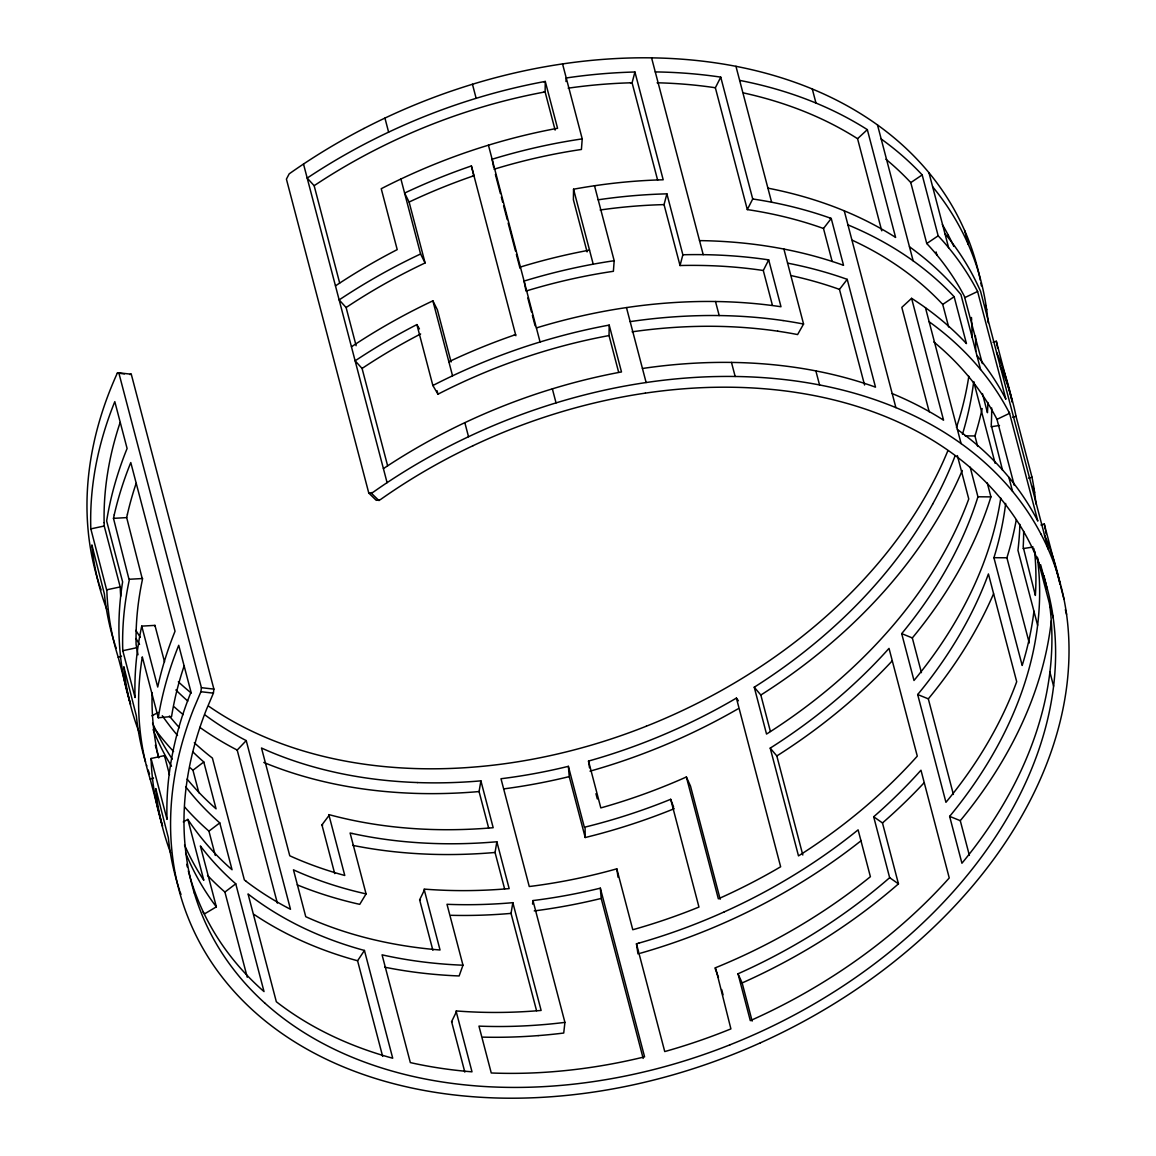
<?xml version="1.0" encoding="UTF-8"?>
<svg xmlns="http://www.w3.org/2000/svg" width="1156" height="1156" viewBox="0 0 1156 1156"><rect width="100%" height="100%" fill="white"/><g stroke="black" fill="none" stroke-linecap="round" stroke-linejoin="round"><path stroke-width="1.5" d="M555.126 130.108L545.112 91.931L545.271 81.44L543.667 81.729M565.978 81.498L566.238 77.972A436.202 324.157 -14.7 0 1 633.3 72.048L634.933 72.019L663.197 179.787L661.579 179.83A436.202 324.157 -14.7 0 0 594.502 185.755A449.034 333.694 -14.7 0 0 577.581 188.486L573.549 189.208L573.39 199.699L587.089 251.907M609.039 335.587L609.198 325.096L607.594 325.385A464.452 345.153 -14.7 0 0 540.069 341.988A478.194 355.369 -14.7 0 0 523.35 347.32L517.801 349.213A493.222 366.539 -14.7 0 0 452.545 375.816A505.649 375.772 -14.7 0 0 436.708 383.546L432.864 385.512L437.965 394.196L441.693 392.289A490.563 364.559 -14.7 0 1 457.054 384.775A478.497 355.6 -14.7 0 1 520.359 358.967L525.749 357.146A463.932 344.763 -14.7 0 1 541.962 351.959A450.594 334.85 -14.7 0 1 607.478 335.861L609.039 335.587L618.59 372.03M1002.541 470.261L991.227 425.177A455.059 338.173 -14.7 0 0 991.689 408.01M1034.577 551.369A455.059 338.173 -14.7 0 1 1035.458 593.866L1035.371 595.441L1023.19 547.005A455.059 338.173 -14.7 0 0 1023.652 531.269M363.865 128.504L369.096 125.831A505.649 375.772 -14.7 0 1 384.934 118.085A493.222 366.539 -14.7 0 1 450.19 91.483L455.739 89.619A478.194 355.369 -14.7 0 1 472.457 84.258A464.452 345.153 -14.7 0 1 539.982 67.669L545.632 66.658A449.034 333.694 -14.7 0 1 562.553 63.912L582.219 138.879L581.425 149.471A435.624 323.738 -14.7 0 0 565.009 152.13L559.533 153.127A450.594 334.85 -14.7 0 0 494.031 169.224M614.183 260.707L613.388 271.299A435.624 323.738 -14.7 0 0 596.973 273.958L591.496 274.955A450.594 334.85 -14.7 0 0 525.994 291.052L524.087 281.067A464.452 345.153 -14.7 0 1 591.612 264.464L597.247 263.452A449.034 333.694 -14.7 0 1 614.183 260.707L594.502 185.74M532.555 904.108L532.959 900.567L535.373 900.264A439.135 326.339 -14.7 0 0 595.557 889.311L600.34 888.169L644.586 1056.859L639.817 1058A439.135 326.339 -14.7 0 1 579.633 1068.953L574.171 1069.618A425.524 316.224 -14.7 0 1 557.857 1071.294L552.423 1071.757A413.169 307.048 -14.7 0 1 493.626 1073.071L491.257 1072.97L478.96 1026.109L481.344 1026.21A413.169 307.048 -14.7 0 0 540.141 1024.881L545.56 1024.447A425.524 316.224 -14.7 0 0 561.874 1022.757L564.923 1022.395L532.959 900.567M564.923 1022.395L563.723 1033.031L560.588 1033.421A438.615 325.963 -14.7 0 1 543.768 1035.155L538.176 1035.617M760.388 1042.828L755.013 1045.226A495.866 368.504 -14.7 0 1 738.771 1052.105L733.323 1054.286A481.792 358.042 -14.7 0 1 672.359 1075.051L666.737 1076.612A467.197 347.205 -14.7 0 1 649.874 1081.005L644.239 1082.363A452.646 336.382 -14.7 0 1 582.191 1093.648L576.569 1094.327A438.615 325.963 -14.7 0 1 559.75 1096.061L554.158 1096.524A425.885 316.498 -14.7 0 1 493.54 1097.897L488.135 1097.665A414.57 308.088 -14.7 0 1 472.053 1096.668L466.721 1096.22A405.554 301.384 -14.7 0 1 409.99 1087.608L405.019 1086.481A398.589 296.211 -14.7 0 1 390.295 1082.796L385.468 1081.467A394.557 293.205 -14.7 0 1 334.893 1063.217L330.544 1061.237A392.91 291.991 -14.7 0 1 317.799 1055.009L313.637 1052.827A394.384 293.089 -14.7 0 1 271.27 1025.675L267.73 1022.93A398.271 295.965 -14.7 0 1 257.47 1014.419L254.161 1011.486A405.077 301.022 -14.7 0 1 221.692 976.531L219.091 973.121A413.949 307.626 -14.7 0 1 211.721 962.659L209.395 959.104A425.148 315.949 -14.7 0 1 188.153 917.748L186.607 913.818A437.806 325.356 -14.7 0 1 182.431 901.825L181.174 897.779A451.779 335.731 -14.7 0 1 171.998 851.697L171.579 847.391A466.316 346.54 -14.7 0 1 170.756 834.357L170.626 829.979A480.91 357.392 -14.7 0 1 173.891 781.037L174.599 776.529A495.043 367.883 -14.7 0 1 177.171 762.989L178.183 758.466A507.889 377.434 -14.7 0 1 193.746 708.614L200.913 691.721L201.404 687.69L118.808 372.81L117.32 373.099A517.657 384.702 -14.7 0 0 111.973 385.468L110.138 389.991A507.889 377.434 -14.7 0 0 94.575 439.829L93.593 444.366A495.043 367.883 -14.7 0 0 91.006 457.906L90.284 462.414A480.91 357.392 -14.7 0 0 87.032 511.357L87.162 515.735A466.316 346.54 -14.7 0 0 87.986 528.769L88.391 533.075A451.779 335.731 -14.7 0 0 97.581 579.156L98.838 583.202M194.251 892.981A438.297 325.717 -14.7 0 1 185.365 848.287L184.96 844.111A452.386 336.194 -14.7 0 1 184.165 831.467L184.035 827.219A466.562 346.713 -14.7 0 1 187.2 779.736L187.893 775.358A480.26 356.901 -14.7 0 1 190.393 762.223L191.361 757.83A492.716 366.163 -14.7 0 1 206.462 709.481L213.398 693.152L213.889 689.106L131.278 374.226L118.808 372.81M184.05 666.131A492.716 366.163 -14.7 0 0 175.365 696.909L174.412 701.302A480.26 356.901 -14.7 0 0 171.912 714.451L171.579 716.532L158.271 717.775L158.618 715.622A495.043 367.883 -14.7 0 1 161.19 702.068L162.201 697.545A507.889 377.434 -14.7 0 1 177.764 647.707L178.718 645.294L191.015 692.155L190.046 694.554A507.889 377.434 -14.7 0 0 174.484 744.406L173.487 748.929A495.043 367.883 -14.7 0 0 170.915 762.483L170.192 766.977A480.91 357.392 -14.7 0 0 166.926 815.934L167.042 819.387L151.06 758.481L164.47 755.605L169.484 774.751M488.641 827.999L479.075 791.557L480.896 780.849L476.214 781.239A413.169 307.048 -14.7 0 1 417.417 782.569M504.623 888.921L495.057 852.478L496.863 841.77L492.196 842.146A413.169 307.048 -14.7 0 1 433.399 843.475L428.154 843.259A402.201 298.898 -14.7 0 1 412.533 842.29L407.374 841.857A393.445 292.381 -14.7 0 1 352.334 833.505M536.572 1010.734L511.039 913.385L512.845 902.677L508.178 903.067A413.169 307.048 -14.7 0 1 449.381 904.397L446.996 904.281L462.978 965.202L459.134 975.953L456.187 975.837A414.57 308.088 -14.7 0 1 440.089 974.84L434.772 974.392A405.554 301.384 -14.7 0 1 384.717 967.182M164.542 661.926L154.947 625.382L141.74 626.119L141.523 627.101A495.043 367.883 -14.7 0 0 138.951 640.655L138.229 645.149A480.91 357.392 -14.7 0 0 134.963 694.106L135.079 697.559L122.796 650.712L122.681 647.244A480.91 357.392 -14.7 0 1 125.946 598.302L126.654 593.794A495.043 367.883 -14.7 0 1 129.241 580.24L113.476 518.35L114.256 514.81M138.012 654.773L136.09 644.47A466.562 346.713 -14.7 0 1 139.255 596.987L139.948 592.623A480.26 356.901 -14.7 0 1 142.448 579.474L126.683 517.613L127.435 514.174M154.745 626.335L154.947 625.382M657.634 180.134L632.086 82.784L634.933 72.019M772.396 305.213L763.292 270.504L761.761 270.273A400.525 297.641 -14.7 0 0 699.756 265.432A410.192 304.823 -14.7 0 0 683.803 265.447L680.031 265.533L664.05 204.612L666.896 193.847L665.264 193.89A436.202 324.157 -14.7 0 0 598.201 199.8M680.031 265.533L682.864 254.768L666.896 193.847M977.673 446.404L974.942 435.957L975.476 434.266M970.173 467.197L977.933 496.777L977.08 499.522A495.722 368.403 -14.7 0 1 972.557 512.715L970.924 517.108A506.01 376.032 -14.7 0 1 948.628 565.024L946.229 569.316A514.333 382.217 -14.7 0 1 938.658 582.147L936.013 586.395A519.723 386.234 -14.7 0 1 903.009 632.029L901.694 633.618L913.991 680.479L915.306 678.89A519.723 386.234 -14.7 0 0 948.296 633.257L950.955 629.009A514.333 382.217 -14.7 0 0 958.526 616.177L960.939 611.871A506.01 376.032 -14.7 0 0 983.221 563.969L984.854 559.576A495.722 368.403 -14.7 0 0 989.363 546.383L990.735 541.991A482.63 358.663 -14.7 0 0 1000.778 498.091M987.267 482.948L990.923 496.878L990.027 499.71A510.981 379.732 -14.7 0 1 985.374 513.307L983.684 517.83A521.573 387.607 -14.7 0 1 960.723 567.22L958.252 571.656A530.156 393.979 -14.7 0 1 950.434 584.878L947.703 589.257A535.705 398.112 -14.7 0 1 913.688 636.291L912.33 637.939L921.433 672.648M1033.941 611.206A482.63 358.663 -14.7 0 1 1022.684 663.819L1022.179 665.466L993.914 557.698L994.435 556.036A482.63 358.663 -14.7 0 0 1005.662 503.424M1029.245 642.967L1006.905 557.784L1007.425 556.094A497.47 369.703 -14.7 0 0 1016.269 519.868M432.879 950.275L419.628 899.802L424.83 889.152A402.201 298.898 -14.7 0 0 440.436 890.106L445.681 890.322A413.169 307.048 -14.7 0 0 504.493 888.993L509.16 888.617L496.863 841.77M464.828 1072.103L451.591 1021.629L456.793 1010.98A402.201 298.898 -14.7 0 0 472.399 1011.933L477.645 1012.15A413.169 307.048 -14.7 0 0 536.456 1010.821L541.124 1010.445L512.845 902.677M832.147 261.458L823.491 228.483L822.089 227.978A385.931 286.804 -14.7 0 0 765.648 212.733A391.422 290.893 -14.7 0 0 750.793 210.117L747.311 209.597L715.362 87.769L720.752 77.149L719.177 76.903A412.851 306.802 -14.7 0 0 655.264 71.918M747.311 209.597L752.715 198.976L720.752 77.149M763.292 270.504L768.697 259.883L767.122 259.652M932.661 504.103L930.262 508.409A514.333 382.217 -14.7 0 1 922.676 521.24L920.032 525.489A519.723 386.234 -14.7 0 1 887.028 571.122L883.69 575.153A522.599 388.373 -14.7 0 1 873.344 587.104L869.803 591.048A522.136 388.026 -14.7 0 1 827.407 632.563L823.274 636.161A519.058 385.743 -14.7 0 1 810.587 646.753L806.281 650.221A512.816 381.09 -14.7 0 1 756.212 685.956L754.247 687.199L766.529 734.06L768.494 732.817A512.816 381.09 -14.7 0 0 818.564 697.082L822.884 693.614A519.058 385.743 -14.7 0 0 835.571 683.023L839.704 679.425A522.136 388.026 -14.7 0 0 882.086 637.895L885.64 633.965A522.599 388.373 -14.7 0 0 895.987 622.015L899.325 617.983A519.723 386.234 -14.7 0 0 932.314 572.35L934.973 568.102A514.333 382.217 -14.7 0 0 942.545 555.27L944.958 550.964A506.01 376.032 -14.7 0 0 967.24 503.048L968.757 498.973L957.37 455.58M699.51 240.607A412.851 306.802 -14.7 0 1 763.437 245.578L768.596 246.373A403.473 299.838 -14.7 0 1 783.898 249.06L803.565 324.041L797.611 334.561A391.422 290.893 -14.7 0 0 782.757 331.945L777.742 331.18M352.334 833.49L350.095 832.985L366.076 893.906L359.747 904.339L357.074 903.746A398.589 296.211 -14.7 0 1 342.364 900.062L337.523 898.718A394.557 293.205 -14.7 0 1 297.251 884.875M334.705 873.604L321.932 824.878L329.547 814.778A386.696 287.367 -14.7 0 0 343.823 818.347L348.65 819.431A393.445 292.381 -14.7 0 0 403.69 827.797L408.848 828.231A402.201 298.898 -14.7 0 0 424.469 829.199L429.714 829.416A413.169 307.048 -14.7 0 0 488.511 828.086L493.179 827.71L480.896 780.849M382.65 1056.367L357.58 960.766L364.443 950.449L360.499 949.365A382.78 284.463 -14.7 0 1 311.426 931.649L307.221 929.742A381.177 283.263 -14.7 0 1 294.852 923.702L290.821 921.578A382.607 284.333 -14.7 0 1 249.71 895.25L248.049 893.949L276.327 1001.732L277.975 1003.018A382.607 284.333 -14.7 0 0 319.085 1029.36L323.131 1031.47A381.177 283.263 -14.7 0 0 335.5 1037.51L339.705 1039.417A382.78 284.463 -14.7 0 0 388.777 1057.133L392.722 1058.231L364.443 950.449M823.491 228.483L831.236 218.455L829.791 217.92M864.558 385.006L839.473 289.39L847.218 279.362L845.773 278.842A397.809 295.618 -14.7 0 0 787.583 263.135M917.676 694.539L918.991 692.95A519.723 386.234 -14.7 0 0 951.995 647.317L954.639 643.068A514.333 382.217 -14.7 0 0 962.211 630.237L964.624 625.931A506.01 376.032 -14.7 0 0 986.906 578.029L988.423 573.94L1016.702 681.708L1015.17 685.797A506.01 376.032 -14.7 0 1 992.888 733.699L990.49 738.005A514.333 382.217 -14.7 0 1 982.903 750.836L980.259 755.085A519.723 386.234 -14.7 0 1 947.255 800.718L945.94 802.307L917.676 694.539L928.311 698.845L953.397 794.447M928.311 698.845L929.67 697.212A535.705 398.112 -14.7 0 0 963.685 650.163L966.416 645.785A530.156 393.979 -14.7 0 0 974.233 632.563L976.704 628.127A521.573 387.607 -14.7 0 0 993.553 593.808M1049.561 603.967A455.059 338.173 -14.7 0 1 1051.44 654.773L1051.18 659.093A470.087 349.343 -14.7 0 1 1049.908 672.113A482.63 358.663 -14.7 0 1 1038.666 724.725L1037.308 729.133A495.722 368.403 -14.7 0 1 1032.785 742.311L1031.152 746.704A506.01 376.032 -14.7 0 1 1008.87 794.62L1006.471 798.926A514.333 382.217 -14.7 0 1 998.885 811.758L996.241 816.006A519.723 386.234 -14.7 0 1 963.237 861.639L961.922 863.229L949.64 816.367L950.955 814.778A519.723 386.234 -14.7 0 0 983.944 769.145L986.603 764.896A514.333 382.217 -14.7 0 0 994.174 752.065L996.588 747.759A506.01 376.032 -14.7 0 0 1018.87 699.857L1020.502 695.464A495.722 368.403 -14.7 0 0 1025.011 682.271L1026.383 677.864A482.63 358.663 -14.7 0 0 1037.626 625.251A470.087 349.343 -14.7 0 0 1038.883 612.246L1039.172 607.926A455.059 338.173 -14.7 0 0 1037.264 557.105L1053.232 618.027A455.059 338.173 -14.7 0 1 1055.139 668.833L1054.864 673.153A470.087 349.343 -14.7 0 1 1053.593 686.173A482.63 358.663 -14.7 0 1 1042.351 738.785L1040.992 743.178A495.722 368.403 -14.7 0 1 1036.484 756.371L1034.837 760.764A506.01 376.032 -14.7 0 1 1012.555 808.68L1010.156 812.971A514.333 382.217 -14.7 0 1 1002.57 825.803L999.926 830.051A519.723 386.234 -14.7 0 1 966.922 875.684L963.598 879.716A522.599 388.373 -14.7 0 1 953.252 891.681L949.697 895.611A522.136 388.026 -14.7 0 1 907.316 937.14L903.168 940.724A519.058 385.743 -14.7 0 1 890.496 951.33L886.175 954.798A512.816 381.09 -14.7 0 1 836.12 990.533L831.337 993.539A504.334 374.79 -14.7 0 1 816.83 1002.353L811.931 1005.2A493.439 366.698 -14.7 0 1 756.197 1033.724L750.981 1036.036A481.055 357.493 -14.7 0 1 735.23 1042.698L729.927 1044.836M969.378 855.382L960.275 820.673L961.633 819.04A535.705 398.112 -14.7 0 0 995.648 771.991L998.379 767.613A530.156 393.979 -14.7 0 0 1006.182 754.391L1008.668 749.955A521.573 387.607 -14.7 0 0 1031.643 700.579L1033.32 696.042A510.981 379.732 -14.7 0 0 1037.972 682.445L1039.389 677.922A497.47 369.703 -14.7 0 0 1050.977 623.676M277.353 903.111L237.197 750.071L246.228 740.606L242.876 738.843A382.607 284.333 -14.7 0 1 205.248 715.13M881.739 230.824L857.564 138.706L867.332 129.645L866.09 128.851A393.156 292.165 -14.7 0 0 815.977 103.057A393.748 292.613 -14.7 0 0 802.423 97.754L797.828 96.093A397.809 295.618 -14.7 0 0 739.638 80.385M1040.833 533.841A416.044 309.187 -14.7 0 0 1012.569 491.372A406.97 302.439 -14.7 0 0 1004.058 481.59L1001.096 478.411A399.514 296.904 -14.7 0 0 961.098 443.572L925.45 307.698A394.976 293.523 -14.7 0 0 914.194 300.011L911.593 298.335L901.81 307.38L929.207 411.811M873.676 816.757L875.352 815.312A522.136 388.026 -14.7 0 0 917.734 773.783L920.971 770.199L949.249 877.968L946.013 881.551A522.136 388.026 -14.7 0 1 903.631 923.08L899.484 926.678A519.058 385.743 -14.7 0 1 886.811 937.27L882.49 940.738A512.816 381.09 -14.7 0 1 832.421 976.473L827.653 979.479A504.334 374.79 -14.7 0 1 813.145 988.293L808.246 991.154A493.439 366.698 -14.7 0 1 752.513 1019.664L750.302 1020.632L738.005 973.771L740.216 972.803A493.439 366.698 -14.7 0 0 795.935 944.293L800.848 941.432A504.334 374.79 -14.7 0 0 815.356 932.632L820.124 929.612A512.816 381.09 -14.7 0 0 870.193 893.877L874.514 890.409A519.058 385.743 -14.7 0 0 887.201 879.817L889.658 877.679L873.676 816.757L882.476 822.956L898.458 883.863L895.914 886.074A535.026 397.606 -14.7 0 1 882.837 896.998L878.401 900.567A528.595 392.823 -14.7 0 1 826.786 937.4L821.873 940.507A519.853 386.321 -14.7 0 1 806.917 949.596L801.859 952.53A508.611 377.983 -14.7 0 1 744.421 981.921L742.138 982.932L752.151 1021.109M882.476 822.956L884.196 821.454A538.205 399.962 -14.7 0 0 924.179 782.684M198.875 792.799L192.951 770.243L203.788 761.977L201.144 759.651A392.982 292.034 -14.7 0 1 192.864 751.877M215.305 855.44L208.933 831.15L219.77 822.899L217.126 820.558A392.982 292.034 -14.7 0 1 185.625 786.644M247.254 977.239L224.914 892.071L235.752 883.805L233.107 881.479A392.982 292.034 -14.7 0 1 201.606 847.565L200.364 845.932L216.345 906.853L204.424 913.948L203.124 912.214M363.865 128.504A517.758 384.775 -14.7 0 0 303.508 164.036A526.76 391.465 -14.7 0 0 289.188 173.848L286.413 179.122L368.793 493.092L372.781 492.47A526.76 391.465 -14.7 0 1 387.087 482.659A517.758 384.775 -14.7 0 1 447.459 447.126L452.69 444.453A505.649 375.772 -14.7 0 1 468.527 436.722A493.222 366.539 -14.7 0 1 533.783 410.12L539.332 408.241A478.194 355.369 -14.7 0 1 556.05 402.895A464.452 345.153 -14.7 0 1 623.575 386.292L629.211 385.28A449.034 333.694 -14.7 0 1 646.132 382.535A436.202 324.157 -14.7 0 1 713.209 376.61L718.729 376.509A422.807 314.215 -14.7 0 1 735.173 376.48A412.851 306.802 -14.7 0 1 799.085 381.466L804.244 382.26A403.473 299.838 -14.7 0 1 819.546 384.948A397.809 295.618 -14.7 0 1 877.736 400.655L882.331 402.331A393.748 292.613 -14.7 0 1 895.886 407.62A393.156 292.165 -14.7 0 1 945.984 433.413L949.842 435.884A394.976 293.523 -14.7 0 1 961.098 443.586M368.793 493.092L376.264 500.331L380.151 499.782A511.039 379.775 -14.7 0 1 394.037 490.26A502.311 373.287 -14.7 0 1 452.603 455.782L457.675 453.195A490.563 364.559 -14.7 0 1 473.035 445.696M982.34 363.576L964.364 296.254A403.617 299.953 -14.7 0 0 936.924 255.057A394.817 293.407 -14.7 0 0 928.658 245.578L926.751 243.526L910.784 182.605L922.185 174.917L921.202 173.848A399.514 296.904 -14.7 0 0 881.204 139.009M926.751 243.526L938.166 235.824L922.185 174.917M948.657 326.989L942.732 304.433L954.148 296.745L953.165 295.676A399.514 296.904 -14.7 0 0 913.153 260.837A394.976 293.523 -14.7 0 0 901.897 253.15L898.039 250.679A393.156 292.165 -14.7 0 0 847.94 224.885M770.402 731.473L760.836 695.031L762.859 693.745A528.595 392.823 -14.7 0 0 814.474 656.911L818.925 653.342A535.026 397.606 -14.7 0 0 831.988 642.418L836.25 638.719A538.205 399.962 -14.7 0 0 879.947 595.918L883.618 591.858A538.682 400.323 -14.7 0 0 894.267 579.532L897.706 575.385A535.705 398.112 -14.7 0 0 931.722 528.35L934.453 523.957A530.156 393.979 -14.7 0 0 942.27 510.735L944.741 506.299A521.573 387.607 -14.7 0 0 962.24 470.478M770.214 748.12L772.194 746.863A512.816 381.09 -14.7 0 0 822.248 711.128L826.569 707.674A519.058 385.743 -14.7 0 0 839.256 697.068L843.389 693.484A522.136 388.026 -14.7 0 0 885.771 651.955L889.022 648.371L917.286 756.14L914.049 759.723A522.136 388.026 -14.7 0 1 871.667 801.253L867.52 804.851A519.058 385.743 -14.7 0 1 854.848 815.442L850.527 818.91A512.816 381.09 -14.7 0 1 800.472 854.645L798.493 855.888L770.214 748.12L776.818 755.937L802.813 855.021M776.818 755.937L778.841 754.666A528.595 392.823 -14.7 0 0 830.456 717.818L834.907 714.249A535.026 397.606 -14.7 0 0 847.969 703.339L852.232 699.626A538.205 399.962 -14.7 0 0 892.215 660.856M738.409 700.811L736.401 698.094L732.023 700.637A493.439 366.698 -14.7 0 1 676.289 729.147L671.072 731.459A481.055 357.493 -14.7 0 1 655.322 738.135L650.033 740.259A467.4 347.349 -14.7 0 1 590.875 760.402L588.52 761.053L589.517 767.786M151.942 715.824L158.04 712.472M183.269 821.916L187.836 819.402L188.255 820.052A401.594 298.45 -14.7 0 0 195.407 830.196L197.922 833.505A392.982 292.034 -14.7 0 0 229.408 867.419L232.053 869.745L219.77 822.899M419.44 328.94L416.882 324.59L415.495 325.298A517.758 384.775 -14.7 0 0 355.138 360.831L362.074 368.432L387.621 465.767M965.014 297.526L977.6 291.485L976.936 290.185A416.044 309.187 -14.7 0 0 948.643 247.716A406.97 302.439 -14.7 0 0 940.131 237.934L938.166 235.824M1014.303 485.404L996.978 419.353L1009.564 413.313L1008.899 412.013M720.188 899.252L690.508 786.123L686.375 776.977L683.369 778.32A481.055 357.493 -14.7 0 1 667.619 784.996L662.33 787.12A467.4 347.349 -14.7 0 1 603.172 807.249L600.817 807.9L588.52 761.053M724.234 911.882L719.018 914.208A481.055 357.493 -14.7 0 1 703.267 920.87L697.978 923.008A467.4 347.349 -14.7 0 1 638.82 943.137M646.349 726.199L651.637 724.075A481.055 357.493 -14.7 0 0 667.388 717.399L672.604 715.087A493.439 366.698 -14.7 0 0 728.338 686.577L733.236 683.731A504.334 374.79 -14.7 0 0 747.744 674.916L752.527 671.896A512.816 381.09 -14.7 0 0 802.582 636.161L806.902 632.693A519.058 385.743 -14.7 0 0 819.59 622.101L823.722 618.503A522.136 388.026 -14.7 0 0 866.104 576.989L869.659 573.044A522.599 388.373 -14.7 0 0 880.005 561.094L883.343 557.062A519.723 386.234 -14.7 0 0 916.347 511.429L918.991 507.181A514.333 382.217 -14.7 0 0 926.563 494.349L928.976 490.043A506.01 376.032 -14.7 0 0 947.775 450.912M673.63 807.134L670.682 799.302L666.015 801.18A467.4 347.349 -14.7 0 1 606.857 821.309L601.423 822.826A453.253 336.829 -14.7 0 1 585.052 827.089L585.225 837.522L585.947 837.349A467.197 347.205 -14.7 0 0 602.825 832.956L608.432 831.381A481.792 358.042 -14.7 0 0 669.396 810.631L674.223 808.694M638.82 943.137L636.465 943.787L664.743 1051.555L667.099 1050.905A467.4 347.349 -14.7 0 0 726.243 1030.762L730.91 1028.898L715.55 967.731A481.055 357.493 -14.7 0 0 731.315 961.055L736.531 958.743A493.439 366.698 -14.7 0 0 792.25 930.233L797.163 927.387A504.334 374.79 -14.7 0 0 811.671 918.572L816.439 915.552A512.816 381.09 -14.7 0 0 866.509 879.817L870.396 876.696L858.099 829.849L854.226 832.97A512.816 381.09 -14.7 0 1 804.157 868.705L799.374 871.711A504.334 374.79 -14.7 0 1 784.866 880.525L779.968 883.386A493.439 366.698 -14.7 0 1 724.234 911.896M118.259 657.374L117.262 654.123A451.779 335.731 -14.7 0 1 108.086 608.042L107.653 603.735A466.316 346.54 -14.7 0 1 106.843 590.702L90.833 528.884L90.732 525.416A480.91 357.392 -14.7 0 1 93.983 476.474L94.691 471.966A495.043 367.883 -14.7 0 1 97.277 458.412L98.274 453.889A507.889 377.434 -14.7 0 1 113.837 404.051L114.805 401.638L127.102 448.499L126.12 450.898A507.889 377.434 -14.7 0 0 110.557 500.75L109.574 505.273A495.043 367.883 -14.7 0 0 106.988 518.827L106.641 520.98L122.623 581.887L122.247 584.242A480.91 357.392 -14.7 0 0 118.981 633.185L119.126 637.563A466.316 346.54 -14.7 0 0 119.949 650.597L120.354 654.903A451.779 335.731 -14.7 0 0 129.53 700.984L130.556 704.221L118.259 657.374L121.525 656.146M151.06 758.481L151.089 759.391A466.316 346.54 -14.7 0 0 151.898 772.425L152.317 776.731A451.779 335.731 -14.7 0 0 161.493 822.812L162.519 826.049L150.222 779.202L153.488 777.974M515.879 335.731L471.388 165.958L469.856 166.478A493.222 366.539 -14.7 0 0 404.6 193.066L409.108 202.04L425.09 262.947A490.563 364.559 -14.7 0 0 409.73 270.461L404.658 273.047A502.311 373.287 -14.7 0 0 346.106 307.525L356.12 345.702M472.428 176.232L473.902 175.741L471.388 165.958M514.117 335.153L515.634 334.633M993.018 342.277L996.327 341.237L1012.309 402.158L1012.006 400.67A440.422 327.293 -14.7 0 0 996.573 352.277M1012.685 417.244L1015.994 416.218L1015.705 414.729A440.422 327.293 -14.7 0 0 1000.258 366.322M1028.667 478.165L1031.976 477.125L1015.994 416.218M1040.949 525.012L1044.273 523.986L1060.254 584.893L1059.951 583.404A440.422 327.293 -14.7 0 0 1044.518 535.011M590.022 771.153L592.45 770.474A481.792 358.042 -14.7 0 0 653.415 749.709L658.877 747.527A495.866 368.504 -14.7 0 0 675.118 740.649L680.494 738.265A508.611 377.983 -14.7 0 0 737.933 708.874M670.682 799.302L698.961 907.07L694.279 908.948A467.4 347.349 -14.7 0 1 635.135 929.077L632.78 929.727L616.798 868.821L613.706 869.688A453.253 336.829 -14.7 0 1 597.334 873.95L591.872 875.265A439.135 326.339 -14.7 0 1 531.688 886.218L529.26 886.508L500.996 778.739L503.409 778.436A439.135 326.339 -14.7 0 0 563.593 767.483L568.376 766.341L584.358 827.263M568.376 766.341L569.243 776.615L564.33 777.786A452.646 336.382 -14.7 0 1 503.698 788.898M600.34 888.169L601.207 898.443L596.294 899.614A452.646 336.382 -14.7 0 1 534.245 910.914M90.833 528.884L104.228 526.009L104.141 522.642M106.814 589.791L120.21 586.93L104.228 526.009M122.796 650.712L136.191 647.837M129.804 374.515L131.278 374.226M543.551 92.22L545.112 91.931M589.531 250.13L587.927 250.419A464.452 345.153 -14.7 0 0 520.402 267.022M991.125 426.752L999.492 425.466M1023.089 548.58L1033.132 547.034M479.075 791.557L474.249 791.961A425.885 316.498 -14.7 0 1 413.646 793.334L408.241 793.103A414.57 308.088 -14.7 0 1 392.144 792.106L386.827 791.658A405.554 301.384 -14.7 0 1 330.081 783.045L325.111 781.918A398.589 296.211 -14.7 0 1 310.4 778.234L305.56 776.89A394.557 293.205 -14.7 0 1 263.799 762.44M495.057 852.478L490.231 852.868A425.885 316.498 -14.7 0 1 429.627 854.241L424.223 854.009A414.57 308.088 -14.7 0 1 408.126 853.012L402.808 852.564A405.554 301.384 -14.7 0 1 352.753 845.354M511.039 913.385L506.212 913.789A425.885 316.498 -14.7 0 1 451.028 915.306M113.476 518.35L126.683 517.613M129.458 579.257L142.665 578.52M630.511 82.827L632.086 82.784M664.05 204.612L662.475 204.655A423.183 314.49 -14.7 0 0 600.137 210.002M682.864 254.768L686.765 254.681A422.807 314.215 -14.7 0 1 703.209 254.652A412.851 306.802 -14.7 0 1 767.122 259.638M965.202 435.884L974.942 435.957M977.933 496.777L990.923 496.878M993.914 557.698L1006.905 557.784M417.417 782.554L412.172 782.337A402.201 298.898 -14.7 0 1 396.551 781.369L391.393 780.936A393.445 292.381 -14.7 0 1 336.353 772.584L331.526 771.486A386.696 287.367 -14.7 0 1 317.25 767.916L312.554 766.616A382.78 284.463 -14.7 0 1 263.496 748.915L261.502 748.004L289.766 855.772L291.76 856.683A382.78 284.463 -14.7 0 0 340.832 874.384L344.777 875.482L328.795 814.575M462.978 965.202L460.117 965.087A402.201 298.898 -14.7 0 1 444.496 964.118L439.338 963.685A393.445 292.381 -14.7 0 1 384.298 955.333L382.058 954.813L410.337 1062.581L412.562 1063.087A393.445 292.381 -14.7 0 0 467.616 1071.453L472.009 1071.829L456.028 1010.908M419.628 899.802L420.423 899.874M451.591 1021.629L452.372 1021.702M117.32 373.099L124.443 373.908M201.404 687.69L213.889 689.106M200.913 691.721L213.398 693.152M715.362 87.769L713.83 87.524A400.525 297.641 -14.7 0 0 657.099 82.784M752.715 198.976L756.299 199.526A403.473 299.838 -14.7 0 1 771.601 202.213A397.809 295.618 -14.7 0 1 829.791 217.92M783.103 320.559L788.262 321.354A403.473 299.838 -14.7 0 1 803.565 324.041M366.076 893.906L363.49 893.313A386.696 287.367 -14.7 0 1 349.213 889.744L344.517 888.444A382.78 284.463 -14.7 0 1 295.445 870.743L293.465 869.832L305.748 916.694L307.742 917.589A382.78 284.463 -14.7 0 0 356.814 935.305L361.496 936.606A386.696 287.367 -14.7 0 0 375.787 940.175L380.613 941.259A393.445 292.381 -14.7 0 0 435.653 949.625L440.046 950.001L424.064 889.08M321.932 824.878L322.683 825.081M357.58 960.766L353.505 959.639A394.557 293.205 -14.7 0 1 302.93 941.389L298.58 939.409A392.91 291.991 -14.7 0 1 285.835 933.181L281.688 930.999A394.384 293.089 -14.7 0 1 253.988 914.396M839.473 289.39L838.071 288.884A385.931 286.804 -14.7 0 0 791.369 275.648M901.694 633.618L912.33 637.939M949.64 816.367L960.275 820.673M237.197 750.071L233.743 748.264A394.384 293.089 -14.7 0 1 199.815 727.355M287.136 907.532L290.488 909.281L246.228 740.606M857.564 138.706L856.35 137.925A381.408 283.451 -14.7 0 0 807.741 112.898A382 283.885 -14.7 0 0 794.591 107.754L790.126 106.15A385.931 286.804 -14.7 0 0 743.438 92.913M889.658 877.679L898.458 883.863M246.026 881.19L244.364 879.904L212.401 758.076L210.623 756.689A386.379 287.136 -14.7 0 1 200.667 748.438L197.459 745.591A392.982 292.034 -14.7 0 1 194.295 742.716M187.807 701.071L185.162 698.73A392.982 292.034 -14.7 0 1 175.871 689.959M174.253 706.923L177.562 709.842A398.271 295.965 -14.7 0 0 183.197 714.625M190.234 767.83L192.951 770.243M208.933 831.15L206.216 828.751A405.077 301.022 -14.7 0 1 184.7 807.076M224.914 892.071L222.198 889.658A405.077 301.022 -14.7 0 1 207.531 875.439M265.071 1003.307L268.279 1006.139A386.379 287.136 -14.7 0 0 278.235 1014.404L281.674 1017.078A382.607 284.333 -14.7 0 0 322.784 1043.42L326.816 1045.53A381.177 283.263 -14.7 0 0 339.185 1051.57L343.39 1053.477A382.78 284.463 -14.7 0 0 392.462 1071.178L397.144 1072.479A386.696 287.367 -14.7 0 0 411.435 1076.063L416.261 1077.146A393.445 292.381 -14.7 0 0 471.301 1085.498L476.46 1085.946A402.201 298.898 -14.7 0 0 492.066 1086.915L497.311 1087.117A413.169 307.048 -14.7 0 0 556.123 1085.802L561.541 1085.354A425.524 316.224 -14.7 0 0 577.856 1083.678L583.318 1082.999A439.135 326.339 -14.7 0 0 643.502 1072.045L648.964 1070.745A453.253 336.829 -14.7 0 0 665.336 1066.482L670.783 1064.965A467.4 347.349 -14.7 0 0 729.927 1044.822M371.524 493.366L378.995 500.606M910.784 182.605L909.815 181.579A387.592 288.032 -14.7 0 0 885.944 159.268M942.732 304.433L941.779 303.407A387.592 288.032 -14.7 0 0 902.966 269.608A383.185 284.766 -14.7 0 0 892.042 262.152L888.314 259.753A381.408 283.451 -14.7 0 0 852.463 240.318M339.676 283.032L314.143 185.683L307.193 178.082A517.758 384.775 -14.7 0 1 367.55 142.549L372.781 139.89A505.649 375.772 -14.7 0 1 388.618 132.145A493.222 366.539 -14.7 0 1 453.875 105.543L459.423 103.664A478.194 355.369 -14.7 0 1 476.142 98.318A464.452 345.153 -14.7 0 1 543.667 81.729M346.092 307.51L339.156 299.91A517.758 384.775 -14.7 0 1 399.514 264.377L404.745 261.718A505.649 375.772 -14.7 0 1 420.582 253.973L400.915 179.007A493.222 366.539 -14.7 0 1 466.171 152.404L471.72 150.526A478.194 355.369 -14.7 0 1 488.439 145.179A464.452 345.153 -14.7 0 1 555.964 128.576L557.568 128.302L545.271 81.44M754.247 687.199L760.836 695.031M155.179 729.465L157.765 732.875A405.077 301.022 -14.7 0 0 173.573 751.501M216.345 906.853L215.074 905.177A401.594 298.45 -14.7 0 1 207.921 895.019L205.667 891.565A412.461 306.513 -14.7 0 1 185.567 852.723M140.324 637.303L138.055 633.849A412.461 306.513 -14.7 0 1 135.859 630.367M172.273 759.131L170.019 755.677A412.461 306.513 -14.7 0 1 152.563 723.136M948.382 235.347L950.261 238.989A415.322 308.638 -14.7 0 1 953.816 246.387M996.978 419.353L996.327 418.082A403.617 299.953 -14.7 0 0 968.887 376.885A394.817 293.407 -14.7 0 0 960.622 367.406L957.76 364.313A387.592 288.032 -14.7 0 0 933.875 342.017M1040.848 533.841L1042.784 537.598A428.096 318.146 -14.7 0 1 1048.189 549.071A440.422 327.293 -14.7 0 1 1063.621 597.464L1064.474 601.655A455.348 338.39 -14.7 0 1 1066.569 614.356A469.061 348.577 -14.7 0 1 1068.534 666.723L1068.245 671.174A484.552 360.094 -14.7 0 1 1066.945 684.598A497.47 369.703 -14.7 0 1 1055.356 738.829L1053.954 743.366A510.981 379.732 -14.7 0 1 1049.301 756.963L1047.611 761.486A521.573 387.607 -14.7 0 1 1024.635 810.876L1022.164 815.312A530.156 393.979 -14.7 0 1 1014.361 828.534L1011.63 832.912A535.705 398.112 -14.7 0 1 977.615 879.947L974.176 884.109A538.682 400.323 -14.7 0 1 963.512 896.42L959.856 900.481A538.205 399.962 -14.7 0 1 916.159 943.282L911.896 946.995A535.026 397.606 -14.7 0 1 898.819 957.905L894.383 961.489A528.595 392.823 -14.7 0 1 842.767 998.322L837.854 1001.428A519.853 386.321 -14.7 0 1 822.884 1010.503L817.841 1013.451A508.611 377.983 -14.7 0 1 760.388 1042.842M420.582 253.973L425.09 262.947M351.453 346.786A517.758 384.775 -14.7 0 1 411.811 311.239L417.041 308.58A505.649 375.772 -14.7 0 1 432.879 300.835L437.387 309.808L451.086 362.016M738.005 973.771L742.138 982.932M139.428 733.034L138.662 731.069A437.806 325.356 -14.7 0 1 134.486 719.075L133.243 715.029A451.779 335.731 -14.7 0 1 124.053 668.963L123.837 666.752L136.336 715.81A451.779 335.731 -14.7 0 0 145.512 761.891M714.943 967.977L718.468 977.384M194.266 892.981L195.494 896.912A424.729 315.646 -14.7 0 0 199.54 908.544L201.028 912.373A412.461 306.513 -14.7 0 0 221.634 952.486L223.903 955.925A401.594 298.45 -14.7 0 0 231.056 966.084L233.57 969.393A392.982 292.034 -14.7 0 0 265.056 1003.307M114.82 644.109L113.563 640.063A451.779 335.731 -14.7 0 1 104.387 593.982L91.873 544.924L92.09 547.135A451.779 335.731 -14.7 0 0 101.266 593.201L102.537 597.247A437.806 325.356 -14.7 0 0 106.713 609.241M146.537 765.142L146.783 765.937M150.222 779.202L149.211 775.951A451.779 335.731 -14.7 0 1 140.035 729.87L139.616 725.563A466.316 346.54 -14.7 0 1 138.792 712.53L138.662 708.151A480.91 357.392 -14.7 0 1 141.928 659.209L142.289 656.854L158.271 717.775M178.501 886.97L177.489 883.719A451.779 335.731 -14.7 0 1 168.314 837.638L155.8 788.58L156.002 790.791A451.779 335.731 -14.7 0 0 165.178 836.857L166.45 840.903A437.806 325.356 -14.7 0 0 170.626 852.897M1060.659 586.453L1063.939 598.952M985.432 305.097L986.66 309.794A455.348 338.39 -14.7 0 0 984.58 297.092L983.742 292.901A440.422 327.293 -14.7 0 0 968.309 244.494L964.595 230.449A428.096 318.146 -14.7 0 0 959.191 218.975L957.269 215.218A416.044 309.187 -14.7 0 0 928.976 172.735A406.97 302.439 -14.7 0 0 920.465 162.967L917.517 159.788A399.514 296.904 -14.7 0 0 877.505 124.949A394.976 293.523 -14.7 0 0 866.249 117.262L862.39 114.791A393.156 292.165 -14.7 0 0 812.292 88.998A393.748 292.613 -14.7 0 0 798.738 83.694L794.143 82.047A397.809 295.618 -14.7 0 0 735.953 66.326M1032.958 486.286L1034.606 492.528A469.061 348.577 -14.7 0 1 1035.935 503.973M1065.341 609.674L1066.569 614.356M1048.189 549.071L980.577 291.355A428.096 318.146 -14.7 0 0 975.173 279.897L973.251 276.125A416.044 309.187 -14.7 0 0 944.958 233.656M977.6 291.485L1005.879 399.254L1005.2 397.953A416.044 309.187 -14.7 0 0 976.921 355.484M1009.564 413.313L1037.828 521.081L1037.163 519.781A416.044 309.187 -14.7 0 0 1008.885 477.312A406.97 302.439 -14.7 0 0 1000.373 467.544L997.411 464.351A399.514 296.904 -14.7 0 0 957.414 429.526M1040.602 564.663L1046.989 589.025L1046.7 587.58A427.272 317.524 -14.7 0 0 1043.854 575.515M1033.767 548.45L1035.4 554.692A427.272 317.524 -14.7 0 1 1050.37 601.64L1051.209 605.715A441.751 328.29 -14.7 0 1 1053.232 618.027M928.962 172.75L948.628 247.716M1008.885 412.013A416.044 309.187 -14.7 0 0 980.606 369.544L960.925 294.578A406.97 302.439 -14.7 0 0 952.428 284.795L949.466 281.616A399.514 296.904 -14.7 0 0 909.469 246.777M1008.87 477.312L1012.555 491.372M982.427 393.604L987.441 412.692L987.542 411.117A455.059 338.173 -14.7 0 0 987.903 402.519M954.148 296.745L966.445 343.592L965.448 342.537A399.514 296.904 -14.7 0 0 925.45 307.698M995.128 463.296L973.684 381.596A482.63 358.663 -14.7 0 1 962.457 434.208M1037.611 625.251L1017.945 550.285A470.087 349.343 -14.7 0 0 1019.216 537.265L1019.505 532.945A455.059 338.173 -14.7 0 0 1019.867 524.347M1049.908 672.113L1053.593 686.173M936.085 251.936L936.909 255.057M877.505 124.964L913.153 260.837M867.332 129.645L895.611 237.428L894.354 236.619A393.156 292.165 -14.7 0 0 844.256 210.826A393.748 292.613 -14.7 0 0 830.702 205.522L826.107 203.875A397.809 295.618 -14.7 0 0 767.916 188.153M911.593 298.335L943.556 420.163L942.299 419.368A393.156 292.165 -14.7 0 0 892.201 393.575M812.292 88.998L815.977 103.057M844.256 210.826L895.886 407.62M831.236 218.455L843.533 265.302L842.074 264.782A397.809 295.618 -14.7 0 0 783.898 249.075M847.218 279.362L875.497 387.13L874.037 386.61A397.809 295.618 -14.7 0 0 815.861 370.903A403.473 299.838 -14.7 0 0 800.559 368.2L795.386 367.42A412.851 306.802 -14.7 0 0 731.473 362.42M771.601 202.213L735.953 66.326A403.473 299.838 -14.7 0 0 720.65 63.638L715.492 62.858A412.851 306.802 -14.7 0 0 651.579 57.858A422.807 314.215 -14.7 0 0 635.135 57.872L629.615 58.002A436.202 324.157 -14.7 0 0 562.553 63.927M815.861 370.888L819.546 384.948M768.697 259.883L780.994 306.745L779.419 306.513A412.851 306.802 -14.7 0 0 715.492 301.514A422.807 314.215 -14.7 0 0 699.048 301.528L693.542 301.658A436.202 324.157 -14.7 0 0 626.465 307.583A449.034 333.694 -14.7 0 0 609.544 310.314L603.909 311.34A464.452 345.153 -14.7 0 0 536.384 327.928M651.579 57.843L703.209 254.652M715.492 301.499L719.191 315.559A412.851 306.802 -14.7 0 1 783.103 320.559M735.173 376.48L731.473 362.42A422.807 314.215 -14.7 0 0 715.029 362.449L709.524 362.565A436.202 324.157 -14.7 0 0 642.447 368.489M736.401 698.094L780.647 866.769L776.283 869.326A493.439 366.698 -14.7 0 1 720.549 897.836L718.338 898.804L686.375 776.977M626.465 307.568L646.132 382.535M573.549 189.208L593.216 264.189M609.198 325.096L621.495 371.957L619.876 372.246A464.452 345.153 -14.7 0 0 552.366 388.85A478.194 355.369 -14.7 0 0 535.647 394.182L530.098 396.075A493.222 366.539 -14.7 0 0 464.842 422.677M721.662 989.565L723.035 994.781M472.457 84.258L476.142 98.318M488.439 145.179L540.069 341.974M552.351 388.835L556.05 402.895M495.389 174.426L500.404 193.558M501.328 197.026L502.687 202.242M503.597 205.725L507.253 219.626M508.163 223.108L515.46 250.91M516.371 254.392L520.012 268.293M527.815 297.988L531.457 311.874M532.367 315.342L535.098 325.746M595.947 793.71L597.305 798.912M569.243 776.615L585.225 837.522M601.207 898.443L643.184 1058.419M384.934 118.085L388.618 132.145M432.879 300.835L452.545 375.801M468.527 436.722L464.828 422.663A505.649 375.772 -14.7 0 0 449.005 430.408L443.774 433.081A517.758 384.775 -14.7 0 0 383.416 468.614M437.055 390.714L437.965 394.196M416.882 324.59L432.864 385.512M303.508 164.036L387.087 482.659M203.788 761.977L216.071 808.839L213.441 806.498A392.982 292.034 -14.7 0 1 187.142 779.115M235.752 883.805L264.016 991.573L261.386 989.247A392.982 292.034 -14.7 0 1 229.885 955.333L227.371 952.024A401.594 298.45 -14.7 0 1 220.218 941.88L217.964 938.426A412.461 306.513 -14.7 0 1 197.344 898.313L195.855 894.484A424.729 315.646 -14.7 0 1 191.795 882.852L190.581 878.921A438.297 325.717 -14.7 0 1 188.341 871.003M141.74 626.119L157.722 687.04L158.502 683.485A507.889 377.434 -14.7 0 1 174.079 633.647L175.033 631.248L130.787 462.559L129.819 464.958A507.889 377.434 -14.7 0 0 114.242 514.81M187.836 819.402L203.817 880.308L201.982 877.505A412.461 306.513 -14.7 0 1 184.526 844.964M1044.273 523.986L1044.807 526.688A455.348 338.39 -14.7 0 1 1045.327 529.491M1031.976 477.125L1032.51 479.827A455.348 338.39 -14.7 0 1 1034.606 492.528M996.327 341.237L996.862 343.939A455.348 338.39 -14.7 0 1 997.628 348.158M980.346 280.33L980.057 278.842A440.422 327.293 -14.7 0 0 964.61 230.449M493.713 167.548L492.124 159.239A464.452 345.153 -14.7 0 1 559.649 142.636L565.298 141.624A449.034 333.694 -14.7 0 1 582.219 138.879M636.465 943.787L637.967 953.888M616.798 868.821L618.041 877.245M164.47 755.605L164.499 756.486M120.21 586.93L120.238 587.812A452.386 336.194 -14.7 0 0 120.701 596.25M1045.573 530.907A455.348 338.39 -14.7 0 1 1046.05 533.725M538.176 1035.603A425.885 316.498 -14.7 0 1 482.991 1037.134M1051.31 620.7A484.552 360.094 -14.7 0 1 1050.963 623.691M861.292 840.542A528.595 392.823 -14.7 0 1 810.804 876.494L805.891 879.6A519.853 386.321 -14.7 0 1 790.935 888.675L785.878 891.623A508.611 377.983 -14.7 0 1 728.439 921.014L723.064 923.398A495.866 368.504 -14.7 0 1 706.822 930.277L701.36 932.458A481.792 358.042 -14.7 0 1 640.395 953.223M149.5 773.956A437.806 325.356 -14.7 0 1 148.113 769.968M719.191 315.559A422.807 314.215 -14.7 0 0 702.747 315.588L697.227 315.718A436.202 324.157 -14.7 0 0 630.15 321.628M645.351 393.127A435.624 323.738 -14.7 0 0 628.936 395.785L623.46 396.783A450.594 334.85 -14.7 0 0 557.958 412.88A463.932 344.763 -14.7 0 0 541.731 418.067L536.355 419.888A478.497 355.6 -14.7 0 0 473.05 445.696M645.351 393.141A423.183 314.49 -14.7 0 1 710.42 387.376L715.766 387.274A410.192 304.823 -14.7 0 1 731.719 387.246A400.525 297.641 -14.7 0 1 793.738 392.086L798.738 392.867A391.422 290.893 -14.7 0 1 813.593 395.468A385.931 286.804 -14.7 0 1 870.035 410.712L874.5 412.331A382 283.885 -14.7 0 1 887.635 417.46A381.408 283.451 -14.7 0 1 936.244 442.488L939.987 444.887A383.185 284.766 -14.7 0 1 950.911 452.357A387.592 288.032 -14.7 0 1 989.709 486.141L992.585 489.234A394.817 293.407 -14.7 0 1 1000.836 498.713A403.617 299.953 -14.7 0 1 1028.276 539.924L1030.155 543.566A415.322 308.638 -14.7 0 1 1035.4 554.692M632.101 331.83A423.183 314.49 -14.7 0 1 694.438 326.469L699.785 326.353A410.192 304.823 -14.7 0 1 715.737 326.324A400.525 297.641 -14.7 0 1 777.757 331.18M335.471 285.864A517.758 384.775 -14.7 0 1 395.829 250.332L397.216 249.624L381.234 188.717L385.078 186.752A505.649 375.772 -14.7 0 1 400.915 179.007M314.143 185.697A502.311 373.287 -14.7 0 1 372.694 151.219L377.766 148.633A490.563 364.559 -14.7 0 1 393.141 141.119A478.497 355.6 -14.7 0 1 456.447 115.311L461.836 113.49A463.932 344.763 -14.7 0 1 478.049 108.303A450.594 334.85 -14.7 0 1 543.551 92.205M448.86 361.756A493.222 366.539 -14.7 0 1 514.117 335.139M409.123 202.04A478.497 355.6 -14.7 0 1 472.428 176.232M180.986 894.455A437.806 325.356 -14.7 0 1 180.061 891.796M179.614 890.452A437.806 325.356 -14.7 0 1 178.747 887.765M187.33 867A438.297 325.717 -14.7 0 1 186.694 864.312M982.181 408.574A497.47 369.703 -14.7 0 1 975.447 434.266M158.733 757.888A438.297 325.717 -14.7 0 1 153.401 726.459L152.997 722.283A452.386 336.194 -14.7 0 1 152.202 709.64L152.072 705.391A466.562 346.713 -14.7 0 1 152.101 692.574M568.174 88.174A423.183 314.49 -14.7 0 1 630.511 82.813M956.46 427.489A495.722 368.403 -14.7 0 0 957.399 424.555L958.786 420.163A482.63 358.663 -14.7 0 0 968.815 376.264M191.275 693.065A386.379 287.136 -14.7 0 1 184.685 687.517L181.478 684.67A392.982 292.034 -14.7 0 1 178.327 681.794M646.334 726.199A467.4 347.349 -14.7 0 1 587.19 746.343L581.743 747.86A453.253 336.829 -14.7 0 1 565.385 752.123L559.909 753.437A439.135 326.339 -14.7 0 1 499.724 764.391L494.277 765.055A425.524 316.224 -14.7 0 1 477.948 766.731L472.529 767.179A413.169 307.048 -14.7 0 1 413.718 768.509L408.487 768.292A402.201 298.898 -14.7 0 1 392.867 767.324L387.708 766.89A393.445 292.381 -14.7 0 1 332.668 758.524L327.842 757.44A386.696 287.367 -14.7 0 1 313.565 753.857L308.869 752.556A382.78 284.463 -14.7 0 1 259.797 734.855L255.592 732.933A381.177 283.263 -14.7 0 1 243.222 726.893L239.191 724.783A382.607 284.333 -14.7 0 1 208.687 706.186M162.302 715.694A401.594 298.45 -14.7 0 0 167.143 722.428L169.643 725.737A392.982 292.034 -14.7 0 0 177.533 735.462M116.149 648.14A437.806 325.356 -14.7 0 1 115.253 645.453M954.943 456.201A506.01 376.032 -14.7 0 1 932.646 504.103M127.435 514.174A492.716 366.163 -14.7 0 1 136.119 483.396M179.397 727.688A392.982 292.034 -14.7 0 1 169.397 716.041M120.137 422.475A492.716 366.163 -14.7 0 0 111.453 453.253L110.485 457.646A480.26 356.901 -14.7 0 0 107.985 470.795L107.291 475.159A466.562 346.713 -14.7 0 0 104.127 522.657M971.473 317.495A455.059 338.173 -14.7 0 1 971.647 320.313M971.719 321.715A455.059 338.173 -14.7 0 1 972.008 337.321M975.404 335.775A455.059 338.173 -14.7 0 1 975.693 351.366M101.092 589.892A437.806 325.356 -14.7 0 1 99.272 584.546M139.544 644.427A412.461 306.513 -14.7 0 1 136.032 638.531M362.088 368.432A502.311 373.287 -14.7 0 1 420.64 333.954M286.905 907.417A382.78 284.463 -14.7 0 1 245.78 881.074M171.507 766.255A412.461 306.513 -14.7 0 1 153.098 729.624M980.591 369.544A406.97 302.439 -14.7 0 0 972.095 359.762L969.147 356.583A399.514 296.904 -14.7 0 0 929.135 321.744M158.603 757.108A438.297 325.717 -14.7 0 1 156.739 750.504M156.378 749.175A438.297 325.717 -14.7 0 1 155.366 745.172M942.357 224.596A403.617 299.953 -14.7 0 1 948.368 235.347M932.661 186.795A416.044 309.187 -14.7 0 1 960.939 229.278L962.89 233.035A428.096 318.146 -14.7 0 1 968.28 244.508M986.675 309.794A469.061 348.577 -14.7 0 1 988.12 322.669M980.88 283.032A455.348 338.39 -14.7 0 1 981.401 285.835"/></g></svg>
